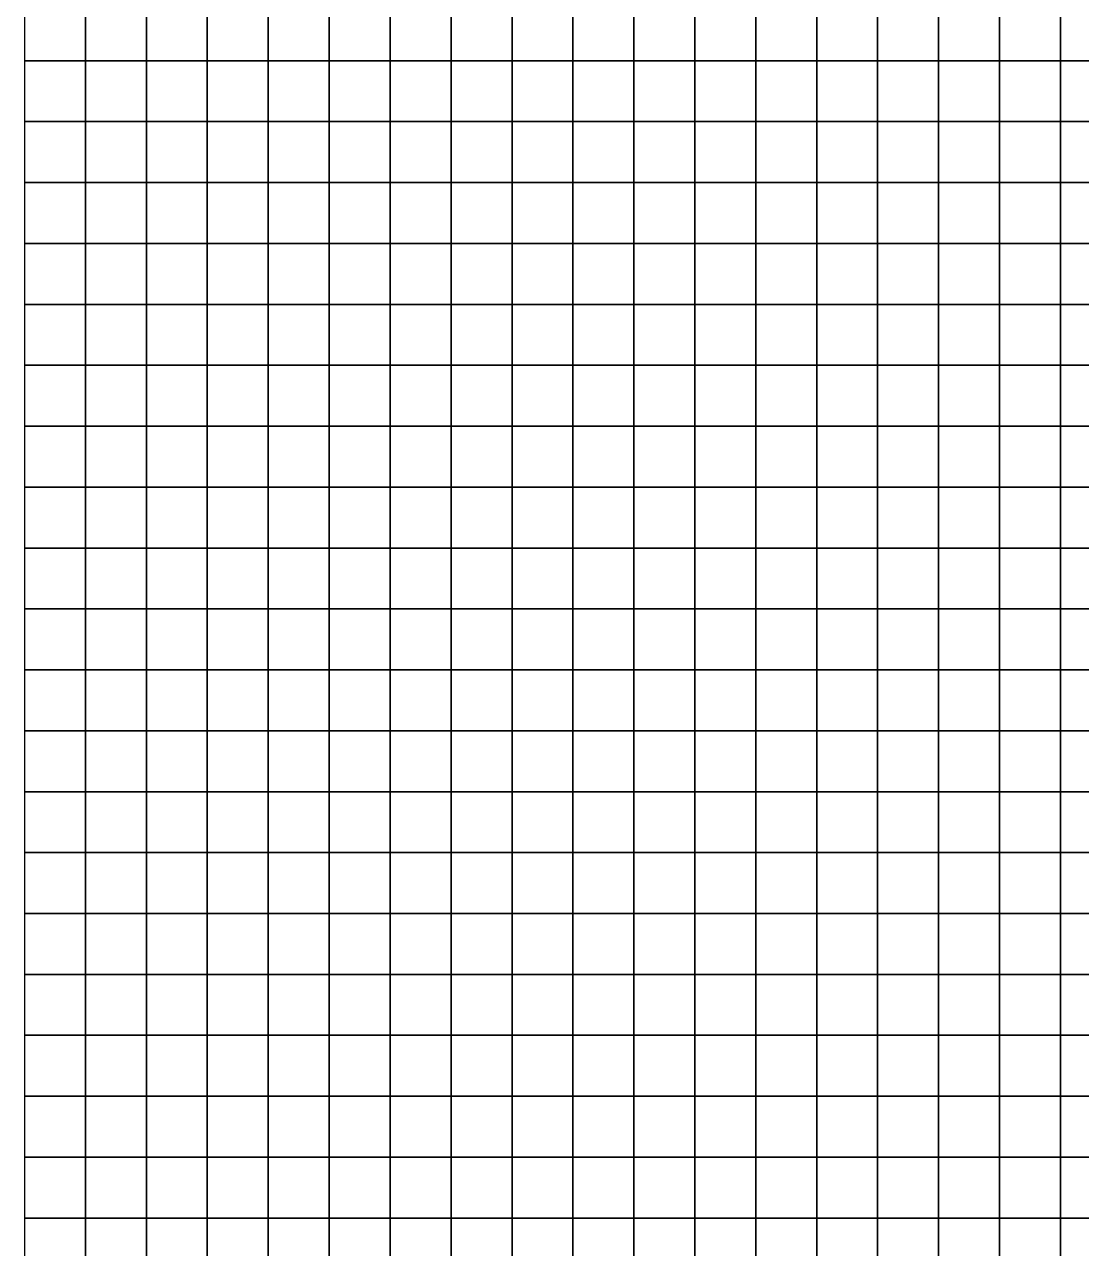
# Model space of a CAD drawing. Header units: metres. Extents: x 0 to 700, y 0 to 800.
# Drawn here: x 0 to 173.4, y 395 to 596 of the extents above; entities that cross this region are included whole.
import ezdxf

# ---------------------------------------------------------------- set-up
doc = ezdxf.new("R2010")
doc.units = ezdxf.units.M

msp = doc.modelspace()

# ---------------------------------------------------------------- linework, layer by layer
at = {"layer": 'C2'}
for points in [[(0, 590, -307.95), (10, 590, -307.96), (10, 600, -309.27), (0, 600, -309.1)], [(10, 590, -307.96), (20, 590, -309.33), (20, 600, -310.6), (10, 600, -309.27)], [(20, 590, -309.33), (30, 590, -309.82), (30, 600, -311.38), (20, 600, -310.6)], [(30, 590, -309.82), (40, 590, -310.52), (40, 600, -312.46), (30, 600, -311.38)], [(40, 590, -310.52), (50, 590, -312.29), (50, 600, -314.42), (40, 600, -312.46)], [(50, 590, -312.29), (60, 590, -314.81), (60, 600, -316.94), (50, 600, -314.42)], [(60, 590, -314.81), (70, 590, -318.8), (70, 600, -320.46), (60, 600, -316.94)], [(70, 590, -318.8), (80, 590, -320.83), (80, 600, -322.69), (70, 600, -320.46)], [(80, 590, -320.83), (90, 590, -321.44), (90, 600, -323.82), (80, 600, -322.69)], [(90, 590, -321.44), (100, 590, -322.96), (100, 600, -325.58), (90, 600, -323.82)], [(100, 590, -322.96), (110, 590, -324.46), (110, 600, -327.13), (100, 600, -325.58)], [(110, 590, -324.46), (120, 590, -326.96), (120, 600, -329.22), (110, 600, -327.13)], [(120, 590, -326.96), (130, 590, -327.6), (130, 600, -330.01), (120, 600, -329.22)], [(130, 590, -327.6), (140, 590, -325.91), (140, 600, -329.06), (130, 600, -330.01)], [(140, 590, -325.91), (150, 590, -324.81), (150, 600, -328.21), (140, 600, -329.06)], [(150, 590, -324.81), (160, 590, -323.23), (160, 600, -326.73), (150, 600, -328.21)], [(160, 590, -323.23), (170, 590, -320.91), (170, 600, -324.19), (160, 600, -326.73)], [(170, 590, -320.91), (180, 590, -319.13), (180, 600, -322.44), (170, 600, -324.19)], [(0, 580, -305.04), (10, 580, -305), (10, 590, -307.96), (0, 590, -307.95)], [(10, 580, -305), (20, 580, -306.24), (20, 590, -309.33), (10, 590, -307.96)], [(20, 580, -306.24), (30, 580, -306.57), (30, 590, -309.82), (20, 590, -309.33)], [(30, 580, -306.57), (40, 580, -307.04), (40, 590, -310.52), (30, 590, -309.82)], [(40, 580, -307.04), (50, 580, -308.41), (50, 590, -312.29), (40, 590, -310.52)], [(50, 580, -308.41), (60, 580, -310.5), (60, 590, -314.81), (50, 590, -312.29)], [(60, 580, -310.5), (70, 580, -315.07), (70, 590, -318.8), (60, 590, -314.81)], [(70, 580, -315.07), (80, 580, -316.65), (80, 590, -320.83), (70, 590, -318.8)], [(80, 580, -316.65), (90, 580, -316.87), (90, 590, -321.44), (80, 590, -320.83)], [(90, 580, -316.87), (100, 580, -318.02), (100, 590, -322.96), (90, 590, -321.44)], [(100, 580, -318.02), (110, 580, -319.19), (110, 590, -324.46), (100, 590, -322.96)], [(110, 580, -319.19), (120, 580, -322.49), (120, 590, -326.96), (110, 590, -324.46)], [(120, 580, -322.49), (130, 580, -323), (130, 590, -327.6), (120, 590, -326.96)], [(130, 580, -323), (140, 580, -320.27), (140, 590, -325.91), (130, 590, -327.6)], [(140, 580, -320.27), (150, 580, -319.23), (150, 590, -324.81), (140, 590, -325.91)], [(150, 580, -319.23), (160, 580, -317.85), (160, 590, -323.23), (150, 590, -324.81)], [(160, 580, -317.85), (170, 580, -316.11), (170, 590, -320.91), (160, 590, -323.23)], [(170, 580, -316.11), (180, 580, -314.69), (180, 590, -319.13), (170, 590, -320.91)], [(0, 570, -304.24), (10, 570, -304.11), (10, 580, -305), (0, 580, -305.04)], [(10, 570, -304.11), (20, 570, -305.34), (20, 580, -306.24), (10, 580, -305)], [(20, 570, -305.34), (30, 570, -305.47), (30, 580, -306.57), (20, 580, -306.24)], [(30, 570, -305.47), (40, 570, -305.58), (40, 580, -307.04), (30, 580, -306.57)], [(40, 570, -305.58), (50, 570, -306.67), (50, 580, -308.41), (40, 580, -307.04)], [(50, 570, -306.67), (60, 570, -308.69), (60, 580, -310.5), (50, 580, -308.41)], [(60, 570, -308.69), (70, 570, -313.53), (70, 580, -315.07), (60, 580, -310.5)], [(70, 570, -313.53), (80, 570, -314.88), (80, 580, -316.65), (70, 580, -315.07)], [(80, 570, -314.88), (90, 570, -314.66), (90, 580, -316.87), (80, 580, -316.65)], [(90, 570, -314.66), (100, 570, -315.56), (100, 580, -318.02), (90, 580, -316.87)], [(100, 570, -315.56), (110, 570, -316.72), (110, 580, -319.19), (100, 580, -318.02)], [(110, 570, -316.72), (120, 570, -320.43), (120, 580, -322.49), (110, 580, -319.19)], [(120, 570, -320.43), (130, 570, -320.75), (130, 580, -323), (120, 580, -322.49)], [(130, 570, -320.75), (140, 570, -317.35), (140, 580, -320.27), (130, 580, -323)], [(140, 570, -317.35), (150, 570, -316.03), (150, 580, -319.23), (140, 580, -320.27)], [(150, 570, -316.03), (160, 570, -314.51), (160, 580, -317.85), (150, 580, -319.23)], [(160, 570, -314.51), (170, 570, -312.97), (170, 580, -316.11), (160, 580, -317.85)], [(170, 570, -312.97), (180, 570, -311.4), (180, 580, -314.69), (170, 580, -316.11)], [(0, 560, -305.19), (10, 560, -304.87), (10, 570, -304.11), (0, 570, -304.24)], [(10, 560, -304.87), (20, 560, -305.77), (20, 570, -305.34), (10, 570, -304.11)], [(20, 560, -305.77), (30, 560, -305.62), (30, 570, -305.47), (20, 570, -305.34)], [(30, 560, -305.62), (40, 560, -305.25), (40, 570, -305.58), (30, 570, -305.47)], [(40, 560, -305.25), (50, 560, -306.03), (50, 570, -306.67), (40, 570, -305.58)], [(50, 560, -306.03), (60, 560, -308.06), (60, 570, -308.69), (50, 570, -306.67)], [(60, 560, -308.06), (70, 560, -312.9), (70, 570, -313.53), (60, 570, -308.69)], [(70, 560, -312.9), (80, 560, -314.18), (80, 570, -314.88), (70, 570, -313.53)], [(80, 560, -314.18), (90, 560, -314.02), (90, 570, -314.66), (80, 570, -314.88)], [(90, 560, -314.02), (100, 560, -314.89), (100, 570, -315.56), (90, 570, -314.66)], [(100, 560, -314.89), (110, 560, -316.23), (110, 570, -316.72), (100, 570, -315.56)], [(110, 560, -316.23), (120, 560, -320), (120, 570, -320.43), (110, 570, -316.72)], [(120, 560, -320), (130, 560, -320.17), (130, 570, -320.75), (120, 570, -320.43)], [(130, 560, -320.17), (140, 560, -316.51), (140, 570, -317.35), (130, 570, -320.75)], [(140, 560, -316.51), (150, 560, -314.75), (150, 570, -316.03), (140, 570, -317.35)], [(150, 560, -314.75), (160, 560, -312.69), (160, 570, -314.51), (150, 570, -316.03)], [(160, 560, -312.69), (170, 560, -310.93), (170, 570, -312.97), (160, 570, -314.51)], [(170, 560, -310.93), (180, 560, -308.74), (180, 570, -311.4), (170, 570, -312.97)], [(0, 550, -304.7), (10, 550, -304.4), (10, 560, -304.87), (0, 560, -305.19)], [(10, 550, -304.4), (20, 550, -305.25), (20, 560, -305.77), (10, 560, -304.87)], [(20, 550, -305.25), (30, 550, -305.06), (30, 560, -305.62), (20, 560, -305.77)], [(30, 550, -305.06), (40, 550, -304.49), (40, 560, -305.25), (30, 560, -305.62)], [(40, 550, -304.49), (50, 550, -304.97), (50, 560, -306.03), (40, 560, -305.25)], [(50, 550, -304.97), (60, 550, -306.91), (60, 560, -308.06), (50, 560, -306.03)], [(60, 550, -306.91), (70, 550, -311.64), (70, 560, -312.9), (60, 560, -308.06)], [(70, 550, -311.64), (80, 550, -312.88), (80, 560, -314.18), (70, 560, -312.9)], [(80, 550, -312.88), (90, 550, -312.74), (90, 560, -314.02), (80, 560, -314.18)], [(90, 550, -312.74), (100, 550, -313.64), (100, 560, -314.89), (90, 560, -314.02)], [(100, 550, -313.64), (110, 550, -315.15), (110, 560, -316.23), (100, 560, -314.89)], [(110, 550, -315.15), (120, 550, -319.06), (120, 560, -320), (110, 560, -316.23)], [(120, 550, -319.06), (130, 550, -319.15), (130, 560, -320.17), (120, 560, -320)], [(130, 550, -319.15), (140, 550, -315.4), (140, 560, -316.51), (130, 560, -320.17)], [(140, 550, -315.4), (150, 550, -313.52), (150, 560, -314.75), (140, 560, -316.51)], [(150, 550, -313.52), (160, 550, -311.32), (160, 560, -312.69), (150, 560, -314.75)], [(160, 550, -311.32), (170, 550, -309.44), (170, 560, -310.93), (160, 560, -312.69)], [(170, 550, -309.44), (180, 550, -307.06), (180, 560, -308.74), (170, 560, -310.93)], [(0, 540, -304.43), (10, 540, -304.13), (10, 550, -304.4), (0, 550, -304.7)], [(10, 540, -304.13), (20, 540, -304.92), (20, 550, -305.25), (10, 550, -304.4)], [(20, 540, -304.92), (30, 540, -304.57), (30, 550, -305.06), (20, 550, -305.25)], [(30, 540, -304.57), (40, 540, -303.69), (40, 550, -304.49), (30, 550, -305.06)], [(40, 540, -303.69), (50, 540, -303.8), (50, 550, -304.97), (40, 550, -304.49)], [(50, 540, -303.8), (60, 540, -305.38), (60, 550, -306.91), (50, 550, -304.97)], [(60, 540, -305.38), (70, 540, -309.82), (70, 550, -311.64), (60, 550, -306.91)], [(70, 540, -309.82), (80, 540, -310.75), (80, 550, -312.88), (70, 550, -311.64)], [(80, 540, -310.75), (90, 540, -310.36), (90, 550, -312.74), (80, 550, -312.88)], [(90, 540, -310.36), (100, 540, -311.13), (100, 550, -313.64), (90, 550, -312.74)], [(100, 540, -311.13), (110, 540, -312.7), (110, 550, -315.15), (100, 550, -313.64)], [(110, 540, -312.7), (120, 540, -316.7), (120, 550, -319.06), (110, 550, -315.15)], [(120, 540, -316.7), (130, 540, -316.86), (130, 550, -319.15), (120, 550, -319.06)], [(130, 540, -316.86), (140, 540, -313.16), (140, 550, -315.4), (130, 550, -319.15)], [(140, 540, -313.16), (150, 540, -311.44), (150, 550, -313.52), (140, 550, -315.4)], [(150, 540, -311.44), (160, 540, -309.47), (160, 550, -311.32), (150, 550, -313.52)], [(160, 540, -309.47), (170, 540, -307.83), (170, 550, -309.44), (160, 550, -311.32)], [(170, 540, -307.83), (180, 540, -305.7), (180, 550, -307.06), (170, 550, -309.44)], [(0, 530, -304.12), (10, 530, -303.77), (10, 540, -304.13), (0, 540, -304.43)], [(10, 530, -303.77), (20, 530, -304.32), (20, 540, -304.92), (10, 540, -304.13)], [(20, 530, -304.32), (30, 530, -303.82), (30, 540, -304.57), (20, 540, -304.92)], [(30, 530, -303.82), (40, 530, -302.75), (40, 540, -303.69), (30, 540, -304.57)], [(40, 530, -302.75), (50, 530, -302.5), (50, 540, -303.8), (40, 540, -303.69)], [(50, 530, -302.5), (60, 530, -303.62), (60, 540, -305.38), (50, 540, -303.8)], [(60, 530, -303.62), (70, 530, -307.42), (70, 540, -309.82), (60, 540, -305.38)], [(70, 530, -307.42), (80, 530, -308.13), (80, 540, -310.75), (70, 540, -309.82)], [(80, 530, -308.13), (90, 530, -307.72), (90, 540, -310.36), (80, 540, -310.75)], [(90, 530, -307.72), (100, 530, -308.39), (100, 540, -311.13), (90, 540, -310.36)], [(100, 530, -308.39), (110, 530, -309.9), (110, 540, -312.7), (100, 540, -311.13)], [(110, 530, -309.9), (120, 530, -313.83), (120, 540, -316.7), (110, 540, -312.7)], [(120, 530, -313.83), (130, 530, -314.11), (130, 540, -316.86), (120, 540, -316.7)], [(130, 530, -314.11), (140, 530, -310.88), (140, 540, -313.16), (130, 540, -316.86)], [(140, 530, -310.88), (150, 530, -309.53), (150, 540, -311.44), (140, 540, -313.16)], [(150, 530, -309.53), (160, 530, -308.05), (160, 540, -309.47), (150, 540, -311.44)], [(160, 530, -308.05), (170, 530, -306.67), (170, 540, -307.83), (160, 540, -309.47)], [(170, 530, -306.67), (180, 530, -305.1), (180, 540, -305.7), (170, 540, -307.83)], [(0, 520, -304.23), (10, 520, -303.92), (10, 530, -303.77), (0, 530, -304.12)], [(10, 520, -303.92), (20, 520, -304.36), (20, 530, -304.32), (10, 530, -303.77)], [(20, 520, -304.36), (30, 520, -303.95), (30, 530, -303.82), (20, 530, -304.32)], [(30, 520, -303.95), (40, 520, -302.99), (40, 530, -302.75), (30, 530, -303.82)], [(40, 520, -302.99), (50, 520, -302.7), (50, 530, -302.5), (40, 530, -302.75)], [(50, 520, -302.7), (60, 520, -303.7), (60, 530, -303.62), (50, 530, -302.5)], [(60, 520, -303.7), (70, 520, -307.04), (70, 530, -307.42), (60, 530, -303.62)], [(70, 520, -307.04), (80, 520, -307.77), (80, 530, -308.13), (70, 530, -307.42)], [(80, 520, -307.77), (90, 520, -307.59), (90, 530, -307.72), (80, 530, -308.13)], [(90, 520, -307.59), (100, 520, -308.3), (100, 530, -308.39), (90, 530, -307.72)], [(100, 520, -308.3), (110, 520, -309.75), (110, 530, -309.9), (100, 530, -308.39)], [(110, 520, -309.75), (120, 520, -313.17), (120, 530, -313.83), (110, 530, -309.9)], [(120, 520, -313.17), (130, 520, -313.44), (130, 530, -314.11), (120, 530, -313.83)], [(130, 520, -313.44), (140, 520, -310.72), (140, 530, -310.88), (130, 530, -314.11)], [(140, 520, -310.72), (150, 520, -309.56), (150, 530, -309.53), (140, 530, -310.88)], [(150, 520, -309.56), (160, 520, -308.19), (160, 530, -308.05), (150, 530, -309.53)], [(160, 520, -308.19), (170, 520, -306.63), (170, 530, -306.67), (160, 530, -308.05)], [(170, 520, -306.63), (180, 520, -305.21), (180, 530, -305.1), (170, 530, -306.67)], [(0, 510, -306.16), (10, 510, -305.81), (10, 520, -303.92), (0, 520, -304.23)], [(10, 510, -305.81), (20, 510, -306.28), (20, 520, -304.36), (10, 520, -303.92)], [(20, 510, -306.28), (30, 510, -305.89), (30, 520, -303.95), (20, 520, -304.36)], [(30, 510, -305.89), (40, 510, -304.93), (40, 520, -302.99), (30, 520, -303.95)], [(40, 510, -304.93), (50, 510, -304.83), (50, 520, -302.7), (40, 520, -302.99)], [(50, 510, -304.83), (60, 510, -306.15), (60, 520, -303.7), (50, 520, -302.7)], [(60, 510, -306.15), (70, 510, -308.85), (70, 520, -307.04), (60, 520, -303.7)], [(70, 510, -308.85), (80, 510, -309.87), (80, 520, -307.77), (70, 520, -307.04)], [(80, 510, -309.87), (90, 510, -309.84), (90, 520, -307.59), (80, 520, -307.77)], [(90, 510, -309.84), (100, 510, -310.7), (100, 520, -308.3), (90, 520, -307.59)], [(100, 510, -310.7), (110, 510, -312.36), (110, 520, -309.75), (100, 520, -308.3)], [(110, 510, -312.36), (120, 510, -314.85), (120, 520, -313.17), (110, 520, -309.75)], [(120, 510, -314.85), (130, 510, -315.1), (130, 520, -313.44), (120, 520, -313.17)], [(130, 510, -315.1), (140, 510, -313.25), (140, 520, -310.72), (130, 520, -313.44)], [(140, 510, -313.25), (150, 510, -311.93), (150, 520, -309.56), (140, 520, -310.72)], [(150, 510, -311.93), (160, 510, -310.36), (160, 520, -308.19), (150, 520, -309.56)], [(160, 510, -310.36), (170, 510, -308.27), (170, 520, -306.63), (160, 520, -308.19)], [(170, 510, -308.27), (180, 510, -306.52), (180, 520, -305.21), (170, 520, -306.63)], [(0, 500, -306.32), (10, 500, -306.06), (10, 510, -305.81), (0, 510, -306.16)], [(10, 500, -306.06), (20, 500, -306.41), (20, 510, -306.28), (10, 510, -305.81)], [(20, 500, -306.41), (30, 500, -306.16), (30, 510, -305.89), (20, 510, -306.28)], [(30, 500, -306.16), (40, 500, -305.47), (40, 510, -304.93), (30, 510, -305.89)], [(40, 500, -305.47), (50, 500, -305.46), (50, 510, -304.83), (40, 510, -304.93)], [(50, 500, -305.46), (60, 500, -306.74), (60, 510, -306.15), (50, 510, -304.83)], [(60, 500, -306.74), (70, 500, -308.92), (70, 510, -308.85), (60, 510, -306.15)], [(70, 500, -308.92), (80, 500, -309.99), (80, 510, -309.87), (70, 510, -308.85)], [(80, 500, -309.99), (90, 500, -310.27), (90, 510, -309.84), (80, 510, -309.87)], [(90, 500, -310.27), (100, 500, -311.16), (100, 510, -310.7), (90, 510, -309.84)], [(100, 500, -311.16), (110, 500, -312.65), (110, 510, -312.36), (100, 510, -310.7)], [(110, 500, -312.65), (120, 500, -314.46), (120, 510, -314.85), (110, 510, -312.36)], [(120, 500, -314.46), (130, 500, -314.65), (130, 510, -315.1), (120, 510, -314.85)], [(130, 500, -314.65), (140, 500, -313.37), (140, 510, -313.25), (130, 510, -315.1)], [(140, 500, -313.37), (150, 500, -312.15), (150, 510, -311.93), (140, 510, -313.25)], [(150, 500, -312.15), (160, 500, -310.62), (160, 510, -310.36), (150, 510, -311.93)], [(160, 500, -310.62), (170, 500, -308.4), (170, 510, -308.27), (160, 510, -310.36)], [(170, 500, -308.4), (180, 500, -306.72), (180, 510, -306.52), (170, 510, -308.27)], [(0, 490, -306.36), (10, 490, -306.11), (10, 500, -306.06), (0, 500, -306.32)], [(10, 490, -306.11), (20, 490, -306.37), (20, 500, -306.41), (10, 500, -306.06)], [(20, 490, -306.37), (30, 490, -306.19), (30, 500, -306.16), (20, 500, -306.41)], [(30, 490, -306.19), (40, 490, -305.69), (40, 500, -305.47), (30, 500, -306.16)], [(40, 490, -305.69), (50, 490, -305.76), (50, 500, -305.46), (40, 500, -305.47)], [(50, 490, -305.76), (60, 490, -306.9), (60, 500, -306.74), (50, 500, -305.46)], [(60, 490, -306.9), (70, 490, -308.67), (70, 500, -308.92), (60, 500, -306.74)], [(70, 490, -308.67), (80, 490, -309.6), (80, 500, -309.99), (70, 500, -308.92)], [(80, 490, -309.6), (90, 490, -309.8), (90, 500, -310.27), (80, 500, -309.99)], [(90, 490, -309.8), (100, 490, -310.45), (100, 500, -311.16), (90, 500, -310.27)], [(100, 490, -310.45), (110, 490, -311.58), (110, 500, -312.65), (100, 500, -311.16)], [(110, 490, -311.58), (120, 490, -312.9), (120, 500, -314.46), (110, 500, -312.65)], [(120, 490, -312.9), (130, 490, -312.98), (130, 500, -314.65), (120, 500, -314.46)], [(130, 490, -312.98), (140, 490, -311.94), (140, 500, -313.37), (130, 500, -314.65)], [(140, 490, -311.94), (150, 490, -310.85), (150, 500, -312.15), (140, 500, -313.37)], [(150, 490, -310.85), (160, 490, -309.58), (160, 500, -310.62), (150, 500, -312.15)], [(160, 490, -309.58), (170, 490, -307.58), (170, 500, -308.4), (160, 500, -310.62)], [(170, 490, -307.58), (180, 490, -306.23), (180, 500, -306.72), (170, 500, -308.4)], [(0, 480, -305.76), (10, 480, -305.52), (10, 490, -306.11), (0, 490, -306.36)], [(10, 480, -305.52), (20, 480, -305.69), (20, 490, -306.37), (10, 490, -306.11)], [(20, 480, -305.69), (30, 480, -305.52), (30, 490, -306.19), (20, 490, -306.37)], [(30, 480, -305.52), (40, 480, -305.21), (40, 490, -305.69), (30, 490, -306.19)], [(40, 480, -305.21), (50, 480, -305.37), (50, 490, -305.76), (40, 490, -305.69)], [(50, 480, -305.37), (60, 480, -306.31), (60, 490, -306.9), (50, 490, -305.76)], [(60, 480, -306.31), (70, 480, -307.75), (70, 490, -308.67), (60, 490, -306.9)], [(70, 480, -307.75), (80, 480, -308.5), (80, 490, -309.6), (70, 490, -308.67)], [(80, 480, -308.5), (90, 480, -308.62), (90, 490, -309.8), (80, 490, -309.6)], [(90, 480, -308.62), (100, 480, -309.05), (100, 490, -310.45), (90, 490, -309.8)], [(100, 480, -309.05), (110, 480, -309.74), (110, 490, -311.58), (100, 490, -310.45)], [(110, 480, -309.74), (120, 480, -310.57), (120, 490, -312.9), (110, 490, -311.58)], [(120, 480, -310.57), (130, 480, -310.49), (130, 490, -312.98), (120, 490, -312.9)], [(130, 480, -310.49), (140, 480, -309.56), (140, 490, -311.94), (130, 490, -312.98)], [(140, 480, -309.56), (150, 480, -308.69), (150, 490, -310.85), (140, 490, -311.94)], [(150, 480, -308.69), (160, 480, -307.81), (160, 490, -309.58), (150, 490, -310.85)], [(160, 480, -307.81), (170, 480, -306.13), (170, 490, -307.58), (160, 490, -309.58)], [(170, 480, -306.13), (180, 480, -305.32), (180, 490, -306.23), (170, 490, -307.58)], [(0, 470, -305.43), (10, 470, -305.17), (10, 480, -305.52), (0, 480, -305.76)], [(10, 470, -305.17), (20, 470, -305.26), (20, 480, -305.69), (10, 480, -305.52)], [(20, 470, -305.26), (30, 470, -305.07), (30, 480, -305.52), (20, 480, -305.69)], [(30, 470, -305.07), (40, 470, -304.85), (40, 480, -305.21), (30, 480, -305.52)], [(40, 470, -304.85), (50, 470, -305.03), (50, 480, -305.37), (40, 480, -305.21)], [(50, 470, -305.03), (60, 470, -305.79), (60, 480, -306.31), (50, 480, -305.37)], [(60, 470, -305.79), (70, 470, -307.01), (70, 480, -307.75), (60, 480, -306.31)], [(70, 470, -307.01), (80, 470, -307.7), (80, 480, -308.5), (70, 480, -307.75)], [(80, 470, -307.7), (90, 470, -307.82), (90, 480, -308.62), (80, 480, -308.5)], [(90, 470, -307.82), (100, 470, -308.16), (100, 480, -309.05), (90, 480, -308.62)], [(100, 470, -308.16), (110, 470, -308.57), (110, 480, -309.74), (100, 480, -309.05)], [(110, 470, -308.57), (120, 470, -309.1), (120, 480, -310.57), (110, 480, -309.74)], [(120, 470, -309.1), (130, 470, -308.87), (130, 480, -310.49), (120, 480, -310.57)], [(130, 470, -308.87), (140, 470, -308), (140, 480, -309.56), (130, 480, -310.49)], [(140, 470, -308), (150, 470, -307.22), (150, 480, -308.69), (140, 480, -309.56)], [(150, 470, -307.22), (160, 470, -306.43), (160, 480, -307.81), (150, 480, -308.69)], [(160, 470, -306.43), (170, 470, -304.95), (170, 480, -306.13), (160, 480, -307.81)], [(170, 470, -304.95), (180, 470, -304.36), (180, 480, -305.32), (170, 480, -306.13)], [(0, 460, -305.55), (10, 460, -305.33), (10, 470, -305.17), (0, 470, -305.43)], [(10, 460, -305.33), (20, 460, -305.46), (20, 470, -305.26), (10, 470, -305.17)], [(20, 460, -305.46), (30, 460, -305.34), (30, 470, -305.07), (20, 470, -305.26)], [(30, 460, -305.34), (40, 460, -305.22), (40, 470, -304.85), (30, 470, -305.07)], [(40, 460, -305.22), (50, 460, -305.47), (50, 470, -305.03), (40, 470, -304.85)], [(50, 460, -305.47), (60, 460, -306.16), (60, 470, -305.79), (50, 470, -305.03)], [(60, 460, -306.16), (70, 460, -307.32), (70, 470, -307.01), (60, 470, -305.79)], [(70, 460, -307.32), (80, 460, -307.97), (80, 470, -307.7), (70, 470, -307.01)], [(80, 460, -307.97), (90, 460, -308.09), (90, 470, -307.82), (80, 470, -307.7)], [(90, 460, -308.09), (100, 460, -308.38), (100, 470, -308.16), (90, 470, -307.82)], [(100, 460, -308.38), (110, 460, -308.61), (110, 470, -308.57), (100, 470, -308.16)], [(110, 460, -308.61), (120, 460, -308.81), (120, 470, -309.1), (110, 470, -308.57)], [(120, 460, -308.81), (130, 460, -308.45), (130, 470, -308.87), (120, 470, -309.1)], [(130, 460, -308.45), (140, 460, -307.52), (140, 470, -308), (130, 470, -308.87)], [(140, 460, -307.52), (150, 460, -306.69), (150, 470, -307.22), (140, 470, -308)], [(150, 460, -306.69), (160, 460, -305.72), (160, 470, -306.43), (150, 470, -307.22)], [(160, 460, -305.72), (170, 460, -304.24), (170, 470, -304.95), (160, 470, -306.43)], [(170, 460, -304.24), (180, 460, -303.49), (180, 470, -304.36), (170, 470, -304.95)], [(0, 450, -305.56), (10, 450, -305.44), (10, 460, -305.33), (0, 460, -305.55)], [(10, 450, -305.44), (20, 450, -305.48), (20, 460, -305.46), (10, 460, -305.33)], [(20, 450, -305.48), (30, 450, -305.46), (30, 460, -305.34), (20, 460, -305.46)], [(30, 450, -305.46), (40, 450, -305.52), (40, 460, -305.22), (30, 460, -305.34)], [(40, 450, -305.52), (50, 450, -305.79), (50, 460, -305.47), (40, 460, -305.22)], [(50, 450, -305.79), (60, 450, -306.32), (60, 460, -306.16), (50, 460, -305.47)], [(60, 450, -306.32), (70, 450, -307.08), (70, 460, -307.32), (60, 460, -306.16)], [(70, 450, -307.08), (80, 450, -307.65), (80, 460, -307.97), (70, 460, -307.32)], [(80, 450, -307.65), (90, 450, -307.98), (90, 460, -308.09), (80, 460, -307.97)], [(90, 450, -307.98), (100, 450, -308.26), (100, 460, -308.38), (90, 460, -308.09)], [(100, 450, -308.26), (110, 450, -308.31), (110, 460, -308.61), (100, 460, -308.38)], [(110, 450, -308.31), (120, 450, -308.17), (120, 460, -308.81), (110, 460, -308.61)], [(120, 450, -308.17), (130, 450, -307.74), (130, 460, -308.45), (120, 460, -308.81)], [(130, 450, -307.74), (140, 450, -307.1), (140, 460, -307.52), (130, 460, -308.45)], [(140, 450, -307.1), (150, 450, -306.37), (150, 460, -306.69), (140, 460, -307.52)], [(150, 450, -306.37), (160, 450, -305.36), (160, 460, -305.72), (150, 460, -306.69)], [(160, 450, -305.36), (170, 450, -303.86), (170, 460, -304.24), (160, 460, -305.72)], [(170, 450, -303.86), (180, 450, -303.14), (180, 460, -303.49), (170, 460, -304.24)], [(0, 440, -305.63), (10, 440, -305.7), (10, 450, -305.44), (0, 450, -305.56)], [(10, 440, -305.7), (20, 440, -305.71), (20, 450, -305.48), (10, 450, -305.44)], [(20, 440, -305.71), (30, 440, -305.86), (30, 450, -305.46), (20, 450, -305.48)], [(30, 440, -305.86), (40, 440, -306.17), (40, 450, -305.52), (30, 450, -305.46)], [(40, 440, -306.17), (50, 440, -306.49), (50, 450, -305.79), (40, 450, -305.52)], [(50, 440, -306.49), (60, 440, -306.83), (60, 450, -306.32), (50, 450, -305.79)], [(60, 440, -306.83), (70, 440, -307.17), (70, 450, -307.08), (60, 450, -306.32)], [(70, 440, -307.17), (80, 440, -307.63), (80, 450, -307.65), (70, 450, -307.08)], [(80, 440, -307.63), (90, 440, -308.19), (90, 450, -307.98), (80, 450, -307.65)], [(90, 440, -308.19), (100, 440, -308.47), (100, 450, -308.26), (90, 450, -307.98)], [(100, 440, -308.47), (110, 440, -308.29), (110, 450, -308.31), (100, 450, -308.26)], [(110, 440, -308.29), (120, 440, -307.75), (120, 450, -308.17), (110, 450, -308.31)], [(120, 440, -307.75), (130, 440, -307.26), (130, 450, -307.74), (120, 450, -308.17)], [(130, 440, -307.26), (140, 440, -306.93), (140, 450, -307.1), (130, 450, -307.74)], [(140, 440, -306.93), (150, 440, -306.33), (150, 450, -306.37), (140, 450, -307.1)], [(150, 440, -306.33), (160, 440, -305.32), (160, 450, -305.36), (150, 450, -306.37)], [(160, 440, -305.32), (170, 440, -303.73), (170, 450, -303.86), (160, 450, -305.36)], [(170, 440, -303.73), (180, 440, -303.23), (180, 450, -303.14), (170, 450, -303.86)], [(0, 430, -307.1), (10, 430, -307.21), (10, 440, -305.7), (0, 440, -305.63)], [(10, 430, -307.21), (20, 430, -307.22), (20, 440, -305.71), (10, 440, -305.7)], [(20, 430, -307.22), (30, 430, -307.4), (30, 440, -305.86), (20, 440, -305.71)], [(30, 430, -307.4), (40, 430, -307.78), (40, 440, -306.17), (30, 440, -305.86)], [(40, 430, -307.78), (50, 430, -308.09), (50, 440, -306.49), (40, 440, -306.17)], [(50, 430, -308.09), (60, 430, -308.28), (60, 440, -306.83), (50, 440, -306.49)], [(60, 430, -308.28), (70, 430, -308.43), (70, 440, -307.17), (60, 440, -306.83)], [(70, 430, -308.43), (80, 430, -308.77), (80, 440, -307.63), (70, 440, -307.17)], [(80, 430, -308.77), (90, 430, -309.31), (90, 440, -308.19), (80, 440, -307.63)], [(90, 430, -309.31), (100, 430, -309.53), (100, 440, -308.47), (90, 440, -308.19)], [(100, 430, -309.53), (110, 430, -309.2), (110, 440, -308.29), (100, 440, -308.47)], [(110, 430, -309.2), (120, 430, -308.48), (120, 440, -307.75), (110, 440, -308.29)], [(120, 430, -308.48), (130, 430, -307.96), (130, 440, -307.26), (120, 440, -307.75)], [(130, 430, -307.96), (140, 430, -307.7), (140, 440, -306.93), (130, 440, -307.26)], [(140, 430, -307.7), (150, 430, -307.21), (150, 440, -306.33), (140, 440, -306.93)], [(150, 430, -307.21), (160, 430, -306.34), (160, 440, -305.32), (150, 440, -306.33)], [(160, 430, -306.34), (170, 430, -304.94), (170, 440, -303.73), (160, 440, -305.32)], [(170, 430, -304.94), (180, 430, -304.63), (180, 440, -303.23), (170, 440, -303.73)], [(0, 420, -307.23), (10, 420, -307.52), (10, 430, -307.21), (0, 430, -307.1)], [(10, 420, -307.52), (20, 420, -307.51), (20, 430, -307.22), (10, 430, -307.21)], [(20, 420, -307.51), (30, 420, -307.86), (30, 430, -307.4), (20, 430, -307.22)], [(30, 420, -307.86), (40, 420, -308.52), (40, 430, -307.78), (30, 430, -307.4)], [(40, 420, -308.52), (50, 420, -308.89), (50, 430, -308.09), (40, 430, -307.78)], [(50, 420, -308.89), (60, 420, -308.9), (60, 430, -308.28), (50, 430, -308.09)], [(60, 420, -308.9), (70, 420, -308.71), (70, 430, -308.43), (60, 430, -308.28)], [(70, 420, -308.71), (80, 420, -308.98), (80, 430, -308.77), (70, 430, -308.43)], [(80, 420, -308.98), (90, 420, -309.73), (90, 430, -309.31), (80, 430, -308.77)], [(90, 420, -309.73), (100, 420, -309.96), (100, 430, -309.53), (90, 430, -309.31)], [(100, 420, -309.96), (110, 420, -309.36), (110, 430, -309.2), (100, 430, -309.53)], [(110, 420, -309.36), (120, 420, -308.2), (120, 430, -308.48), (110, 430, -309.2)], [(120, 420, -308.2), (130, 420, -307.6), (130, 430, -307.96), (120, 430, -308.48)], [(130, 420, -307.6), (140, 420, -307.55), (140, 430, -307.7), (130, 430, -307.96)], [(140, 420, -307.55), (150, 420, -307.21), (150, 430, -307.21), (140, 430, -307.7)], [(150, 420, -307.21), (160, 420, -306.31), (160, 430, -306.34), (150, 430, -307.21)], [(160, 420, -306.31), (170, 420, -304.82), (170, 430, -304.94), (160, 430, -306.34)], [(170, 420, -304.82), (180, 420, -304.69), (180, 430, -304.63), (170, 430, -304.94)], [(0, 410, -307.84), (10, 410, -308.25), (10, 420, -307.52), (0, 420, -307.23)], [(10, 410, -308.25), (20, 410, -308.23), (20, 420, -307.51), (10, 420, -307.52)], [(20, 410, -308.23), (30, 410, -308.68), (30, 420, -307.86), (20, 420, -307.51)], [(30, 410, -308.68), (40, 410, -309.55), (40, 420, -308.52), (30, 420, -307.86)], [(40, 410, -309.55), (50, 410, -309.98), (50, 420, -308.89), (40, 420, -308.52)], [(50, 410, -309.98), (60, 410, -309.79), (60, 420, -308.9), (50, 420, -308.89)], [(60, 410, -309.79), (70, 410, -309.31), (70, 420, -308.71), (60, 420, -308.9)], [(70, 410, -309.31), (80, 410, -309.51), (80, 420, -308.98), (70, 420, -308.71)], [(80, 410, -309.51), (90, 410, -310.41), (90, 420, -309.73), (80, 420, -308.98)], [(90, 410, -310.41), (100, 410, -310.63), (100, 420, -309.96), (90, 420, -309.73)], [(100, 410, -310.63), (110, 410, -309.81), (110, 420, -309.36), (100, 420, -309.96)], [(110, 410, -309.81), (120, 410, -308.3), (120, 420, -308.2), (110, 420, -309.36)], [(120, 410, -308.3), (130, 410, -307.62), (130, 420, -307.6), (120, 420, -308.2)], [(130, 410, -307.62), (140, 410, -307.76), (140, 420, -307.55), (130, 420, -307.6)], [(140, 410, -307.76), (150, 410, -307.49), (150, 420, -307.21), (140, 420, -307.55)], [(150, 410, -307.49), (160, 410, -306.39), (160, 420, -306.31), (150, 420, -307.21)], [(160, 410, -306.39), (170, 410, -304.79), (170, 420, -304.82), (160, 420, -306.31)], [(170, 410, -304.79), (180, 410, -304.61), (180, 420, -304.69), (170, 420, -304.82)], [(0, 400, -308.08), (10, 400, -308.64), (10, 410, -308.25), (0, 410, -307.84)], [(10, 400, -308.64), (20, 400, -308.59), (20, 410, -308.23), (10, 410, -308.25)], [(20, 400, -308.59), (30, 400, -309.18), (30, 410, -308.68), (20, 410, -308.23)], [(30, 400, -309.18), (40, 400, -310.28), (40, 410, -309.55), (30, 410, -308.68)], [(40, 400, -310.28), (50, 400, -310.79), (50, 410, -309.98), (40, 410, -309.55)], [(50, 400, -310.79), (60, 400, -310.45), (60, 410, -309.79), (50, 410, -309.98)], [(60, 400, -310.45), (70, 400, -309.63), (70, 410, -309.31), (60, 410, -309.79)], [(70, 400, -309.63), (80, 400, -309.75), (80, 410, -309.51), (70, 410, -309.31)], [(80, 400, -309.75), (90, 400, -310.87), (90, 410, -310.41), (80, 410, -309.51)], [(90, 400, -310.87), (100, 400, -311.11), (100, 410, -310.63), (90, 410, -310.41)], [(100, 400, -311.11), (110, 400, -310.1), (110, 410, -309.81), (100, 410, -310.63)], [(110, 400, -310.1), (120, 400, -308.23), (120, 410, -308.3), (110, 410, -309.81)], [(120, 400, -308.23), (130, 400, -307.51), (130, 410, -307.62), (120, 410, -308.3)], [(130, 400, -307.51), (140, 400, -307.89), (140, 410, -307.76), (130, 410, -307.62)], [(140, 400, -307.89), (150, 400, -307.72), (150, 410, -307.49), (140, 410, -307.76)], [(150, 400, -307.72), (160, 400, -306.54), (160, 410, -306.39), (150, 410, -307.49)], [(160, 400, -306.54), (170, 400, -304.83), (170, 410, -304.79), (160, 410, -306.39)], [(170, 400, -304.83), (180, 400, -304.71), (180, 410, -304.61), (170, 410, -304.79)], [(0, 390, -308.18), (10, 390, -308.89), (10, 400, -308.64), (0, 400, -308.08)], [(10, 390, -308.89), (20, 390, -308.82), (20, 400, -308.59), (10, 400, -308.64)], [(20, 390, -308.82), (30, 390, -309.54), (30, 400, -309.18), (20, 400, -308.59)], [(30, 390, -309.54), (40, 390, -310.82), (40, 400, -310.28), (30, 400, -309.18)], [(40, 390, -310.82), (50, 390, -311.36), (50, 400, -310.79), (40, 400, -310.28)], [(50, 390, -311.36), (60, 390, -310.93), (60, 400, -310.45), (50, 400, -310.79)], [(60, 390, -310.93), (70, 390, -309.84), (70, 400, -309.63), (60, 400, -310.45)], [(70, 390, -309.84), (80, 390, -309.92), (80, 400, -309.75), (70, 400, -309.63)], [(80, 390, -309.92), (90, 390, -311.2), (90, 400, -310.87), (80, 400, -309.75)], [(90, 390, -311.2), (100, 390, -311.43), (100, 400, -311.11), (90, 400, -310.87)], [(100, 390, -311.43), (110, 390, -310.33), (110, 400, -310.1), (100, 400, -311.11)], [(110, 390, -310.33), (120, 390, -308.19), (120, 400, -308.23), (110, 400, -310.1)], [(120, 390, -308.19), (130, 390, -307.43), (130, 400, -307.51), (120, 400, -308.23)], [(130, 390, -307.43), (140, 390, -308.02), (140, 400, -307.89), (130, 400, -307.51)], [(140, 390, -308.02), (150, 390, -307.87), (150, 400, -307.72), (140, 400, -307.89)], [(150, 390, -307.87), (160, 390, -306.68), (160, 400, -306.54), (150, 400, -307.72)], [(160, 390, -306.68), (170, 390, -304.88), (170, 400, -304.83), (160, 400, -306.54)], [(170, 390, -304.88), (180, 390, -304.86), (180, 400, -304.71), (170, 400, -304.83)]]:
    msp.add_3dface(points, dxfattribs=at)

doc.saveas('drawing.dxf')
